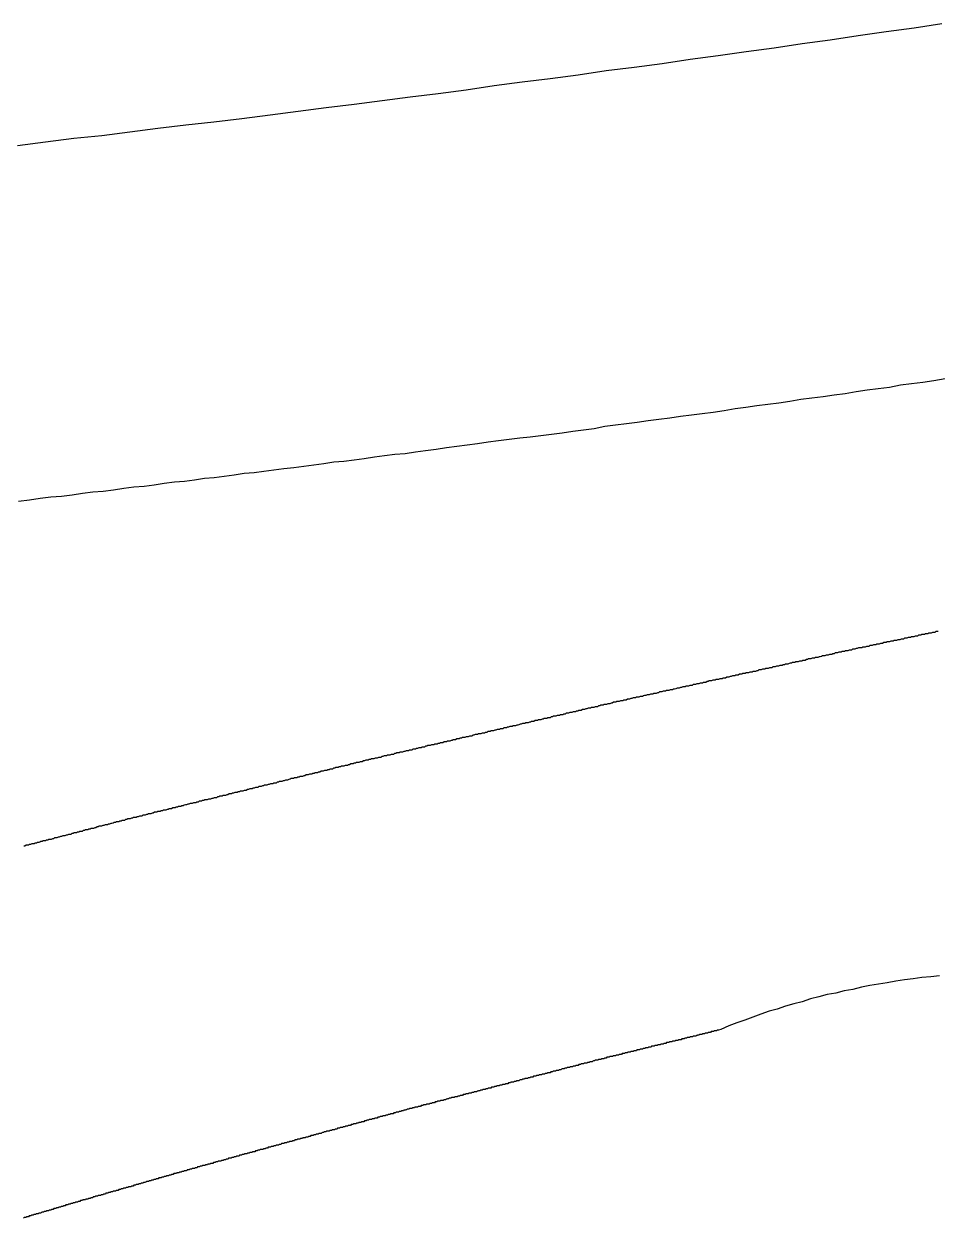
# Model space of a CAD drawing. Header units: millimetres. Extents: x 41 to 1041, y 1148 to 1248.
# Drawn here: x 104.22 to 117.04, y 1185.95 to 1202.71 of the extents above; entities that cross this region are included whole.
import ezdxf

# ---------------------------------------------------------------- set-up
doc = ezdxf.new("R2010")
doc.units = ezdxf.units.MM

msp = doc.modelspace()

# ---------------------------------------------------------------- linework, layer by layer
at = {"color": 3}
for points in [[(117.107, 1202.706, 0), (116.715, 1202.646, 0), (116.323, 1202.596, 0), (115.93, 1202.536, 0), (115.538, 1202.476, 0), (115.145, 1202.426, 0), (114.752, 1202.366, 0), (114.36, 1202.316, 0), (113.967, 1202.256, 0), (113.574, 1202.206, 0), (113.182, 1202.146, 0), (112.789, 1202.096, 0), (112.396, 1202.046, 0), (112.003, 1201.986, 0), (111.61, 1201.936, 0), (111.217, 1201.886, 0), (110.824, 1201.836, 0), (110.431, 1201.776, 0), (110.038, 1201.726, 0), (109.644, 1201.676, 0), (109.251, 1201.626, 0), (108.858, 1201.576, 0), (108.464, 1201.526, 0), (108.071, 1201.476, 0), (107.678, 1201.426, 0), (107.284, 1201.376, 0), (106.891, 1201.326, 0), (106.497, 1201.286, 0), (106.104, 1201.236, 0), (105.71, 1201.186, 0), (105.316, 1201.136, 0), (104.923, 1201.096, 0), (104.529, 1201.046, 0), (104.135, 1200.996, 0)], [(117.151, 1197.726, 0), (116.994, 1197.696, 0), (116.838, 1197.676, 0), (116.682, 1197.656, 0), (116.526, 1197.636, 0), (116.37, 1197.606, 0), (116.214, 1197.586, 0), (116.059, 1197.566, 0), (115.903, 1197.546, 0), (115.748, 1197.516, 0), (115.593, 1197.496, 0), (115.438, 1197.476, 0), (115.283, 1197.456, 0), (115.128, 1197.436, 0), (114.974, 1197.406, 0), (114.819, 1197.386, 0), (114.665, 1197.366, 0), (114.511, 1197.346, 0), (114.357, 1197.326, 0), (114.204, 1197.306, 0), (114.05, 1197.276, 0), (113.897, 1197.256, 0), (113.744, 1197.236, 0), (113.591, 1197.216, 0), (113.439, 1197.196, 0), (113.286, 1197.176, 0), (113.134, 1197.156, 0), (112.982, 1197.136, 0), (112.831, 1197.116, 0), (112.679, 1197.096, 0), (112.528, 1197.076, 0), (112.377, 1197.056, 0), (112.227, 1197.026, 0), (112.077, 1197.006, 0), (111.927, 1196.986, 0), (111.777, 1196.966, 0), (111.628, 1196.946, 0), (111.479, 1196.926, 0), (111.33, 1196.906, 0), (111.181, 1196.896, 0), (111.033, 1196.876, 0), (110.886, 1196.856, 0), (110.738, 1196.836, 0), (110.591, 1196.816, 0), (110.444, 1196.796, 0), (110.298, 1196.776, 0), (110.152, 1196.756, 0), (110.007, 1196.736, 0), (109.861, 1196.716, 0), (109.717, 1196.696, 0), (109.572, 1196.676, 0), (109.428, 1196.666, 0), (109.285, 1196.646, 0), (109.142, 1196.626, 0), (108.999, 1196.606, 0), (108.857, 1196.586, 0), (108.715, 1196.566, 0), (108.573, 1196.556, 0), (108.432, 1196.536, 0), (108.292, 1196.516, 0), (108.152, 1196.496, 0), (108.012, 1196.476, 0), (107.872, 1196.466, 0), (107.732, 1196.446, 0), (107.593, 1196.426, 0), (107.453, 1196.406, 0), (107.314, 1196.396, 0), (107.175, 1196.376, 0), (107.035, 1196.356, 0), (106.896, 1196.336, 0), (106.756, 1196.326, 0), (106.616, 1196.306, 0), (106.476, 1196.286, 0), (106.335, 1196.276, 0), (106.194, 1196.256, 0), (106.053, 1196.236, 0), (105.911, 1196.216, 0), (105.768, 1196.206, 0), (105.625, 1196.186, 0), (105.481, 1196.166, 0), (105.337, 1196.146, 0), (105.192, 1196.136, 0), (105.046, 1196.116, 0), (104.899, 1196.096, 0), (104.751, 1196.076, 0), (104.602, 1196.066, 0), (104.452, 1196.046, 0), (104.301, 1196.026, 0), (104.149, 1196.006, 0)], [(117.055, 1194.18, 0), (117.039, 1194.18, 0), (117.023, 1194.18, 0), (117.006, 1194.169, 0), (116.99, 1194.169, 0), (116.974, 1194.169, 0), (116.958, 1194.159, 0), (116.941, 1194.159, 0), (116.925, 1194.159, 0), (116.909, 1194.149, 0), (116.892, 1194.149, 0), (116.876, 1194.149, 0), (116.86, 1194.138, 0), (116.844, 1194.138, 0), (116.827, 1194.138, 0), (116.811, 1194.128, 0), (116.795, 1194.128, 0), (116.779, 1194.128, 0), (116.762, 1194.118, 0), (116.746, 1194.118, 0), (116.73, 1194.118, 0), (116.713, 1194.107, 0), (116.697, 1194.107, 0), (116.681, 1194.107, 0), (116.665, 1194.097, 0), (116.648, 1194.097, 0), (116.632, 1194.097, 0), (116.616, 1194.087, 0), (116.6, 1194.087, 0), (116.583, 1194.087, 0), (116.567, 1194.076, 0), (116.551, 1194.076, 0), (116.535, 1194.076, 0), (116.518, 1194.066, 0), (116.502, 1194.066, 0), (116.486, 1194.066, 0), (116.469, 1194.056, 0), (116.453, 1194.056, 0), (116.437, 1194.056, 0), (116.422, 1194.045, 0), (116.405, 1194.045, 0), (116.389, 1194.045, 0), (116.373, 1194.035, 0), (116.357, 1194.035, 0), (116.34, 1194.035, 0), (116.324, 1194.025, 0), (116.308, 1194.025, 0), (116.291, 1194.025, 0), (116.275, 1194.014, 0), (116.259, 1194.014, 0), (116.243, 1194.014, 0), (116.226, 1194.004, 0), (116.21, 1194.004, 0), (116.194, 1194.004, 0), (116.178, 1193.994, 0), (116.161, 1193.994, 0), (116.145, 1193.994, 0), (116.129, 1193.983, 0), (116.112, 1193.983, 0), (116.096, 1193.983, 0), (116.08, 1193.973, 0), (116.064, 1193.973, 0), (116.047, 1193.973, 0), (116.031, 1193.963, 0), (116.015, 1193.963, 0), (115.999, 1193.963, 0), (115.982, 1193.952, 0), (115.966, 1193.952, 0), (115.95, 1193.952, 0), (115.934, 1193.952, 0), (115.917, 1193.942, 0), (115.901, 1193.942, 0), (115.885, 1193.932, 0), (115.869, 1193.932, 0), (115.852, 1193.932, 0), (115.836, 1193.921, 0), (115.82, 1193.921, 0), (115.804, 1193.921, 0), (115.787, 1193.911, 0), (115.771, 1193.911, 0), (115.755, 1193.911, 0), (115.739, 1193.901, 0), (115.722, 1193.901, 0), (115.706, 1193.901, 0), (115.691, 1193.89, 0), (115.675, 1193.89, 0), (115.659, 1193.89, 0), (115.642, 1193.88, 0), (115.626, 1193.88, 0), (115.61, 1193.88, 0), (115.594, 1193.87, 0), (115.577, 1193.87, 0), (115.561, 1193.86, 0), (115.545, 1193.859, 0), (115.529, 1193.859, 0), (115.512, 1193.849, 0), (115.496, 1193.849, 0), (115.48, 1193.849, 0), (115.464, 1193.839, 0), (115.447, 1193.839, 0), (115.431, 1193.839, 0), (115.415, 1193.829, 0), (115.399, 1193.828, 0), (115.383, 1193.828, 0), (115.366, 1193.818, 0), (115.35, 1193.818, 0), (115.334, 1193.818, 0), (115.318, 1193.808, 0), (115.301, 1193.808, 0), (115.285, 1193.808, 0), (115.269, 1193.798, 0), (115.253, 1193.797, 0), (115.236, 1193.797, 0), (115.22, 1193.787, 0), (115.204, 1193.787, 0), (115.188, 1193.777, 0), (115.171, 1193.777, 0), (115.155, 1193.777, 0), (115.139, 1193.767, 0), (115.123, 1193.767, 0), (115.107, 1193.766, 0), (115.09, 1193.756, 0), (115.074, 1193.756, 0), (115.058, 1193.756, 0), (115.043, 1193.746, 0), (115.026, 1193.746, 0), (115.01, 1193.746, 0), (114.994, 1193.736, 0), (114.978, 1193.736, 0), (114.961, 1193.735, 0), (114.945, 1193.725, 0), (114.929, 1193.725, 0), (114.913, 1193.725, 0), (114.897, 1193.715, 0), (114.88, 1193.715, 0), (114.864, 1193.705, 0), (114.848, 1193.705, 0), (114.832, 1193.705, 0), (114.815, 1193.694, 0), (114.799, 1193.694, 0), (114.783, 1193.694, 0), (114.767, 1193.684, 0), (114.75, 1193.684, 0), (114.734, 1193.684, 0), (114.718, 1193.674, 0), (114.702, 1193.674, 0), (114.685, 1193.674, 0), (114.669, 1193.663, 0), (114.653, 1193.663, 0), (114.637, 1193.663, 0), (114.621, 1193.653, 0), (114.604, 1193.653, 0), (114.588, 1193.653, 0), (114.572, 1193.643, 0), (114.556, 1193.643, 0), (114.539, 1193.643, 0), (114.523, 1193.632, 0), (114.507, 1193.632, 0), (114.491, 1193.622, 0), (114.474, 1193.622, 0), (114.458, 1193.622, 0), (114.442, 1193.612, 0), (114.426, 1193.612, 0), (114.409, 1193.612, 0), (114.393, 1193.602, 0), (114.377, 1193.601, 0), (114.361, 1193.601, 0), (114.346, 1193.591, 0), (114.329, 1193.591, 0), (114.313, 1193.591, 0), (114.297, 1193.581, 0), (114.281, 1193.581, 0), (114.264, 1193.581, 0), (114.248, 1193.571, 0), (114.232, 1193.57, 0), (114.216, 1193.57, 0), (114.199, 1193.56, 0), (114.183, 1193.56, 0), (114.167, 1193.56, 0), (114.151, 1193.55, 0), (114.135, 1193.55, 0), (114.118, 1193.54, 0), (114.102, 1193.54, 0), (114.086, 1193.539, 0), (114.07, 1193.529, 0), (114.053, 1193.529, 0), (114.037, 1193.529, 0), (114.021, 1193.519, 0), (114.005, 1193.519, 0), (113.988, 1193.519, 0), (113.972, 1193.509, 0), (113.956, 1193.509, 0), (113.94, 1193.508, 0), (113.923, 1193.498, 0), (113.907, 1193.498, 0), (113.891, 1193.498, 0), (113.875, 1193.488, 0), (113.859, 1193.488, 0), (113.842, 1193.488, 0), (113.826, 1193.478, 0), (113.81, 1193.478, 0), (113.794, 1193.467, 0), (113.777, 1193.467, 0), (113.761, 1193.467, 0), (113.745, 1193.457, 0), (113.729, 1193.457, 0), (113.712, 1193.457, 0), (113.697, 1193.447, 0), (113.681, 1193.447, 0), (113.665, 1193.447, 0), (113.648, 1193.436, 0), (113.632, 1193.436, 0), (113.616, 1193.436, 0), (113.6, 1193.426, 0), (113.584, 1193.426, 0), (113.567, 1193.426, 0), (113.551, 1193.416, 0), (113.535, 1193.416, 0), (113.519, 1193.416, 0), (113.502, 1193.405, 0), (113.486, 1193.405, 0), (113.47, 1193.405, 0), (113.454, 1193.395, 0), (113.437, 1193.395, 0), (113.421, 1193.385, 0), (113.405, 1193.385, 0), (113.389, 1193.385, 0), (113.373, 1193.375, 0), (113.356, 1193.374, 0), (113.34, 1193.374, 0), (113.324, 1193.364, 0), (113.308, 1193.364, 0), (113.291, 1193.364, 0), (113.275, 1193.354, 0), (113.259, 1193.354, 0), (113.243, 1193.354, 0), (113.226, 1193.344, 0), (113.21, 1193.343, 0), (113.194, 1193.343, 0), (113.178, 1193.333, 0), (113.161, 1193.333, 0), (113.145, 1193.333, 0), (113.129, 1193.323, 0), (113.113, 1193.323, 0), (113.097, 1193.313, 0), (113.08, 1193.313, 0), (113.064, 1193.312, 0), (113.049, 1193.302, 0), (113.033, 1193.302, 0), (113.016, 1193.302, 0), (113, 1193.292, 0), (112.984, 1193.292, 0), (112.968, 1193.292, 0), (112.951, 1193.282, 0), (112.935, 1193.282, 0), (112.919, 1193.281, 0), (112.903, 1193.271, 0), (112.886, 1193.271, 0), (112.87, 1193.271, 0), (112.854, 1193.261, 0), (112.838, 1193.261, 0), (112.822, 1193.261, 0), (112.805, 1193.251, 0), (112.789, 1193.251, 0), (112.773, 1193.25, 0), (112.757, 1193.24, 0), (112.74, 1193.24, 0), (112.724, 1193.23, 0), (112.708, 1193.23, 0), (112.692, 1193.23, 0), (112.675, 1193.22, 0), (112.659, 1193.22, 0), (112.643, 1193.22, 0), (112.627, 1193.209, 0), (112.611, 1193.209, 0), (112.594, 1193.209, 0), (112.578, 1193.199, 0), (112.562, 1193.199, 0), (112.546, 1193.199, 0), (112.529, 1193.189, 0), (112.513, 1193.189, 0), (112.497, 1193.189, 0), (112.481, 1193.178, 0), (112.464, 1193.178, 0), (112.448, 1193.168, 0), (112.432, 1193.168, 0), (112.416, 1193.168, 0), (112.4, 1193.158, 0), (112.384, 1193.158, 0), (112.367, 1193.158, 0), (112.352, 1193.148, 0), (112.336, 1193.147, 0), (112.32, 1193.147, 0), (112.304, 1193.137, 0), (112.287, 1193.137, 0), (112.271, 1193.127, 0), (112.255, 1193.127, 0), (112.239, 1193.127, 0), (112.223, 1193.117, 0), (112.206, 1193.117, 0), (112.19, 1193.116, 0), (112.174, 1193.106, 0), (112.158, 1193.106, 0), (112.142, 1193.106, 0), (112.125, 1193.096, 0), (112.109, 1193.096, 0), (112.093, 1193.086, 0), (112.077, 1193.086, 0), (112.061, 1193.086, 0), (112.044, 1193.075, 0), (112.028, 1193.075, 0), (112.012, 1193.075, 0), (111.996, 1193.065, 0), (111.98, 1193.065, 0), (111.963, 1193.055, 0), (111.947, 1193.055, 0), (111.931, 1193.055, 0), (111.915, 1193.045, 0), (111.899, 1193.044, 0), (111.883, 1193.044, 0), (111.866, 1193.034, 0), (111.85, 1193.034, 0), (111.834, 1193.034, 0), (111.818, 1193.024, 0), (111.802, 1193.024, 0), (111.785, 1193.014, 0), (111.769, 1193.014, 0), (111.753, 1193.013, 0), (111.738, 1193.003, 0), (111.722, 1193.003, 0), (111.705, 1193.003, 0), (111.689, 1192.993, 0), (111.673, 1192.993, 0), (111.657, 1192.993, 0), (111.641, 1192.983, 0), (111.624, 1192.983, 0), (111.608, 1192.972, 0), (111.592, 1192.972, 0), (111.576, 1192.972, 0), (111.56, 1192.962, 0), (111.543, 1192.962, 0), (111.527, 1192.962, 0), (111.511, 1192.952, 0), (111.495, 1192.952, 0), (111.479, 1192.942, 0), (111.462, 1192.941, 0), (111.446, 1192.941, 0), (111.43, 1192.931, 0), (111.414, 1192.931, 0), (111.398, 1192.931, 0), (111.382, 1192.921, 0), (111.365, 1192.921, 0), (111.349, 1192.921, 0), (111.333, 1192.911, 0), (111.317, 1192.911, 0), (111.301, 1192.9, 0), (111.284, 1192.9, 0), (111.268, 1192.9, 0), (111.252, 1192.89, 0), (111.236, 1192.89, 0), (111.22, 1192.89, 0), (111.203, 1192.88, 0), (111.187, 1192.88, 0), (111.171, 1192.87, 0), (111.155, 1192.869, 0), (111.139, 1192.869, 0), (111.122, 1192.859, 0), (111.106, 1192.859, 0), (111.09, 1192.859, 0), (111.075, 1192.849, 0), (111.059, 1192.849, 0), (111.042, 1192.849, 0), (111.026, 1192.839, 0), (111.01, 1192.838, 0), (110.994, 1192.828, 0), (110.978, 1192.828, 0), (110.961, 1192.828, 0), (110.945, 1192.818, 0), (110.929, 1192.818, 0), (110.913, 1192.818, 0), (110.897, 1192.808, 0), (110.881, 1192.808, 0), (110.864, 1192.807, 0), (110.848, 1192.797, 0), (110.832, 1192.797, 0), (110.816, 1192.787, 0), (110.8, 1192.787, 0), (110.783, 1192.787, 0), (110.767, 1192.777, 0), (110.751, 1192.777, 0), (110.735, 1192.777, 0), (110.719, 1192.766, 0), (110.702, 1192.766, 0), (110.686, 1192.756, 0), (110.67, 1192.756, 0), (110.654, 1192.756, 0), (110.638, 1192.746, 0), (110.621, 1192.746, 0), (110.605, 1192.746, 0), (110.589, 1192.736, 0), (110.573, 1192.735, 0), (110.557, 1192.735, 0), (110.54, 1192.725, 0), (110.524, 1192.725, 0), (110.508, 1192.715, 0), (110.492, 1192.715, 0), (110.476, 1192.715, 0), (110.46, 1192.705, 0), (110.444, 1192.705, 0), (110.428, 1192.704, 0), (110.412, 1192.694, 0), (110.396, 1192.694, 0), (110.38, 1192.694, 0), (110.363, 1192.684, 0), (110.347, 1192.684, 0), (110.331, 1192.674, 0), (110.315, 1192.674, 0), (110.299, 1192.674, 0), (110.282, 1192.663, 0), (110.266, 1192.663, 0), (110.25, 1192.663, 0), (110.234, 1192.653, 0), (110.218, 1192.653, 0), (110.201, 1192.643, 0), (110.185, 1192.643, 0), (110.169, 1192.643, 0), (110.153, 1192.633, 0), (110.137, 1192.632, 0), (110.12, 1192.632, 0), (110.104, 1192.622, 0), (110.088, 1192.622, 0), (110.072, 1192.622, 0), (110.056, 1192.612, 0), (110.039, 1192.612, 0), (110.023, 1192.602, 0), (110.007, 1192.602, 0), (109.991, 1192.601, 0), (109.975, 1192.591, 0), (109.958, 1192.591, 0), (109.942, 1192.591, 0), (109.926, 1192.581, 0), (109.91, 1192.581, 0), (109.894, 1192.581, 0), (109.878, 1192.571, 0), (109.861, 1192.571, 0), (109.846, 1192.56, 0), (109.83, 1192.56, 0), (109.814, 1192.56, 0), (109.798, 1192.55, 0), (109.781, 1192.55, 0), (109.765, 1192.55, 0), (109.749, 1192.54, 0), (109.733, 1192.54, 0), (109.717, 1192.53, 0), (109.7, 1192.529, 0), (109.684, 1192.529, 0), (109.668, 1192.519, 0), (109.652, 1192.519, 0), (109.636, 1192.519, 0), (109.619, 1192.509, 0), (109.603, 1192.509, 0), (109.587, 1192.509, 0), (109.571, 1192.499, 0), (109.555, 1192.498, 0), (109.538, 1192.488, 0), (109.522, 1192.488, 0), (109.506, 1192.488, 0), (109.49, 1192.478, 0), (109.474, 1192.478, 0), (109.457, 1192.478, 0), (109.441, 1192.468, 0), (109.425, 1192.468, 0), (109.409, 1192.457, 0), (109.393, 1192.457, 0), (109.377, 1192.457, 0), (109.36, 1192.447, 0), (109.344, 1192.447, 0), (109.328, 1192.447, 0), (109.312, 1192.437, 0), (109.296, 1192.437, 0), (109.279, 1192.437, 0), (109.263, 1192.426, 0), (109.247, 1192.426, 0), (109.231, 1192.416, 0), (109.215, 1192.416, 0), (109.198, 1192.416, 0), (109.183, 1192.406, 0), (109.167, 1192.406, 0), (109.151, 1192.406, 0), (109.135, 1192.396, 0), (109.118, 1192.395, 0), (109.102, 1192.395, 0), (109.086, 1192.385, 0), (109.07, 1192.385, 0), (109.054, 1192.375, 0), (109.038, 1192.375, 0), (109.021, 1192.375, 0), (109.005, 1192.365, 0), (108.989, 1192.365, 0), (108.973, 1192.354, 0), (108.957, 1192.354, 0), (108.941, 1192.354, 0), (108.925, 1192.344, 0), (108.908, 1192.344, 0), (108.892, 1192.344, 0), (108.876, 1192.334, 0), (108.86, 1192.334, 0), (108.844, 1192.324, 0), (108.828, 1192.323, 0), (108.811, 1192.323, 0), (108.795, 1192.313, 0), (108.779, 1192.313, 0), (108.763, 1192.303, 0), (108.747, 1192.303, 0), (108.731, 1192.303, 0), (108.715, 1192.293, 0), (108.698, 1192.293, 0), (108.682, 1192.292, 0), (108.666, 1192.282, 0), (108.65, 1192.282, 0), (108.634, 1192.272, 0), (108.618, 1192.272, 0), (108.602, 1192.272, 0), (108.586, 1192.262, 0), (108.57, 1192.262, 0), (108.554, 1192.252, 0), (108.538, 1192.252, 0), (108.522, 1192.251, 0), (108.506, 1192.241, 0), (108.489, 1192.241, 0), (108.473, 1192.231, 0), (108.457, 1192.231, 0), (108.441, 1192.231, 0), (108.425, 1192.221, 0), (108.409, 1192.221, 0), (108.393, 1192.221, 0), (108.376, 1192.21, 0), (108.36, 1192.21, 0), (108.344, 1192.2, 0), (108.328, 1192.2, 0), (108.312, 1192.2, 0), (108.296, 1192.19, 0), (108.28, 1192.19, 0), (108.263, 1192.18, 0), (108.247, 1192.18, 0), (108.231, 1192.179, 0), (108.215, 1192.169, 0), (108.199, 1192.169, 0), (108.183, 1192.169, 0), (108.167, 1192.159, 0), (108.15, 1192.159, 0), (108.134, 1192.149, 0), (108.118, 1192.149, 0), (108.102, 1192.149, 0), (108.086, 1192.138, 0), (108.07, 1192.138, 0), (108.053, 1192.128, 0), (108.037, 1192.128, 0), (108.021, 1192.128, 0), (108.005, 1192.118, 0), (107.989, 1192.118, 0), (107.973, 1192.118, 0), (107.958, 1192.108, 0), (107.941, 1192.107, 0), (107.925, 1192.097, 0), (107.909, 1192.097, 0), (107.893, 1192.097, 0), (107.877, 1192.087, 0), (107.861, 1192.087, 0), (107.845, 1192.077, 0), (107.828, 1192.077, 0), (107.812, 1192.077, 0), (107.796, 1192.066, 0), (107.78, 1192.066, 0), (107.764, 1192.056, 0), (107.748, 1192.056, 0), (107.732, 1192.056, 0), (107.715, 1192.046, 0), (107.699, 1192.046, 0), (107.683, 1192.046, 0), (107.667, 1192.036, 0), (107.651, 1192.035, 0), (107.635, 1192.025, 0), (107.618, 1192.025, 0), (107.602, 1192.025, 0), (107.586, 1192.015, 0), (107.57, 1192.015, 0), (107.554, 1192.005, 0), (107.538, 1192.005, 0), (107.522, 1192.005, 0), (107.505, 1191.994, 0), (107.489, 1191.994, 0), (107.473, 1191.994, 0), (107.457, 1191.984, 0), (107.441, 1191.984, 0), (107.425, 1191.974, 0), (107.409, 1191.974, 0), (107.392, 1191.974, 0), (107.377, 1191.964, 0), (107.361, 1191.963, 0), (107.345, 1191.953, 0), (107.329, 1191.953, 0), (107.313, 1191.953, 0), (107.296, 1191.943, 0), (107.28, 1191.943, 0), (107.264, 1191.943, 0), (107.248, 1191.933, 0), (107.232, 1191.933, 0), (107.216, 1191.922, 0), (107.2, 1191.922, 0), (107.183, 1191.922, 0), (107.167, 1191.912, 0), (107.151, 1191.912, 0), (107.135, 1191.902, 0), (107.119, 1191.902, 0), (107.103, 1191.902, 0), (107.087, 1191.892, 0), (107.07, 1191.891, 0), (107.054, 1191.881, 0), (107.038, 1191.881, 0), (107.022, 1191.881, 0), (107.006, 1191.871, 0), (106.99, 1191.871, 0), (106.974, 1191.871, 0), (106.957, 1191.861, 0), (106.941, 1191.861, 0), (106.925, 1191.85, 0), (106.909, 1191.85, 0), (106.893, 1191.85, 0), (106.877, 1191.84, 0), (106.86, 1191.84, 0), (106.844, 1191.83, 0), (106.828, 1191.83, 0), (106.812, 1191.83, 0), (106.796, 1191.82, 0), (106.78, 1191.819, 0), (106.764, 1191.819, 0), (106.748, 1191.809, 0), (106.732, 1191.809, 0), (106.716, 1191.799, 0), (106.7, 1191.799, 0), (106.684, 1191.799, 0), (106.668, 1191.789, 0), (106.652, 1191.789, 0), (106.635, 1191.778, 0), (106.619, 1191.778, 0), (106.603, 1191.778, 0), (106.587, 1191.768, 0), (106.571, 1191.768, 0), (106.555, 1191.768, 0), (106.539, 1191.758, 0), (106.522, 1191.758, 0), (106.506, 1191.748, 0), (106.49, 1191.748, 0), (106.474, 1191.747, 0), (106.458, 1191.737, 0), (106.442, 1191.737, 0), (106.425, 1191.727, 0), (106.409, 1191.727, 0), (106.393, 1191.727, 0), (106.377, 1191.717, 0), (106.361, 1191.717, 0), (106.345, 1191.707, 0), (106.329, 1191.706, 0), (106.312, 1191.706, 0), (106.296, 1191.696, 0), (106.28, 1191.696, 0), (106.264, 1191.696, 0), (106.248, 1191.686, 0), (106.232, 1191.686, 0), (106.216, 1191.676, 0), (106.199, 1191.676, 0), (106.183, 1191.675, 0), (106.168, 1191.665, 0), (106.152, 1191.665, 0), (106.136, 1191.655, 0), (106.12, 1191.655, 0), (106.103, 1191.655, 0), (106.087, 1191.645, 0), (106.071, 1191.645, 0), (106.055, 1191.645, 0), (106.039, 1191.634, 0), (106.023, 1191.634, 0), (106.007, 1191.624, 0), (105.99, 1191.624, 0), (105.974, 1191.624, 0), (105.958, 1191.614, 0), (105.942, 1191.614, 0), (105.926, 1191.604, 0), (105.91, 1191.604, 0), (105.894, 1191.603, 0), (105.877, 1191.593, 0), (105.861, 1191.593, 0), (105.845, 1191.593, 0), (105.829, 1191.583, 0), (105.813, 1191.583, 0), (105.797, 1191.573, 0), (105.781, 1191.573, 0), (105.764, 1191.573, 0), (105.748, 1191.562, 0), (105.732, 1191.562, 0), (105.716, 1191.552, 0), (105.7, 1191.552, 0), (105.684, 1191.552, 0), (105.667, 1191.542, 0), (105.651, 1191.542, 0), (105.635, 1191.532, 0), (105.619, 1191.532, 0), (105.603, 1191.531, 0), (105.588, 1191.521, 0), (105.572, 1191.521, 0), (105.556, 1191.511, 0), (105.54, 1191.511, 0), (105.524, 1191.511, 0), (105.507, 1191.501, 0), (105.491, 1191.501, 0), (105.475, 1191.491, 0), (105.459, 1191.49, 0), (105.443, 1191.49, 0), (105.427, 1191.48, 0), (105.411, 1191.48, 0), (105.395, 1191.47, 0), (105.379, 1191.47, 0), (105.363, 1191.47, 0), (105.346, 1191.46, 0), (105.33, 1191.46, 0), (105.314, 1191.449, 0), (105.298, 1191.449, 0), (105.282, 1191.449, 0), (105.266, 1191.439, 0), (105.25, 1191.439, 0), (105.234, 1191.429, 0), (105.218, 1191.429, 0), (105.202, 1191.419, 0), (105.185, 1191.419, 0), (105.169, 1191.418, 0), (105.153, 1191.408, 0), (105.137, 1191.408, 0), (105.121, 1191.398, 0), (105.105, 1191.398, 0), (105.089, 1191.398, 0), (105.073, 1191.388, 0), (105.057, 1191.388, 0), (105.041, 1191.378, 0), (105.025, 1191.377, 0), (105.008, 1191.377, 0), (104.993, 1191.367, 0), (104.977, 1191.367, 0), (104.961, 1191.357, 0), (104.945, 1191.357, 0), (104.929, 1191.357, 0), (104.913, 1191.347, 0), (104.897, 1191.347, 0), (104.881, 1191.336, 0), (104.865, 1191.336, 0), (104.848, 1191.336, 0), (104.832, 1191.326, 0), (104.816, 1191.326, 0), (104.8, 1191.316, 0), (104.784, 1191.316, 0), (104.768, 1191.316, 0), (104.752, 1191.306, 0), (104.736, 1191.306, 0), (104.72, 1191.295, 0), (104.704, 1191.295, 0), (104.687, 1191.285, 0), (104.671, 1191.285, 0), (104.655, 1191.285, 0), (104.639, 1191.275, 0), (104.623, 1191.275, 0), (104.607, 1191.265, 0), (104.591, 1191.265, 0), (104.575, 1191.264, 0), (104.559, 1191.254, 0), (104.543, 1191.254, 0), (104.526, 1191.244, 0), (104.51, 1191.244, 0), (104.494, 1191.244, 0), (104.478, 1191.234, 0), (104.462, 1191.234, 0), (104.447, 1191.224, 0), (104.431, 1191.223, 0), (104.415, 1191.223, 0), (104.399, 1191.213, 0), (104.383, 1191.213, 0), (104.366, 1191.203, 0), (104.35, 1191.203, 0), (104.334, 1191.203, 0), (104.318, 1191.193, 0), (104.302, 1191.193, 0), (104.286, 1191.182, 0), (104.27, 1191.182, 0), (104.254, 1191.182, 0), (104.238, 1191.172, 0), (104.222, 1191.172, 0)], [(117.073, 1189.35, 0), (116.95, 1189.339, 0), (116.827, 1189.328, 0), (116.704, 1189.307, 0), (116.582, 1189.296, 0), (116.46, 1189.276, 0), (116.338, 1189.255, 0), (116.216, 1189.234, 0), (116.096, 1189.213, 0), (115.976, 1189.192, 0), (115.855, 1189.161, 0), (115.735, 1189.141, 0), (115.616, 1189.11, 0), (115.497, 1189.089, 0), (115.38, 1189.058, 0), (115.262, 1189.027, 0), (115.144, 1188.987, 0), (115.027, 1188.956, 0), (114.911, 1188.925, 0), (114.796, 1188.884, 0), (114.681, 1188.853, 0), (114.567, 1188.813, 0), (114.453, 1188.772, 0), (114.341, 1188.731, 0), (114.228, 1188.69, 0), (114.116, 1188.65, 0), (114.006, 1188.599, 0), (113.971, 1188.589, 0), (113.963, 1188.588, 0), (113.954, 1188.588, 0), (113.946, 1188.578, 0), (113.937, 1188.578, 0), (113.928, 1188.578, 0), (113.92, 1188.578, 0), (113.911, 1188.578, 0), (113.902, 1188.568, 0), (113.894, 1188.568, 0), (113.885, 1188.568, 0), (113.877, 1188.568, 0), (113.868, 1188.568, 0), (113.859, 1188.558, 0), (113.851, 1188.558, 0), (113.842, 1188.558, 0), (113.833, 1188.558, 0), (113.825, 1188.558, 0), (113.816, 1188.547, 0), (113.808, 1188.547, 0), (113.799, 1188.547, 0), (113.79, 1188.547, 0), (113.782, 1188.547, 0), (113.773, 1188.537, 0), (113.765, 1188.537, 0), (113.756, 1188.537, 0), (113.747, 1188.537, 0), (113.739, 1188.527, 0), (113.73, 1188.527, 0), (113.721, 1188.527, 0), (113.713, 1188.527, 0), (113.704, 1188.527, 0), (113.696, 1188.517, 0), (113.687, 1188.517, 0), (113.678, 1188.517, 0), (113.67, 1188.516, 0), (113.661, 1188.516, 0), (113.652, 1188.506, 0), (113.644, 1188.506, 0), (113.635, 1188.506, 0), (113.627, 1188.506, 0), (113.618, 1188.506, 0), (113.609, 1188.496, 0), (113.601, 1188.496, 0), (113.592, 1188.496, 0), (113.584, 1188.496, 0), (113.575, 1188.496, 0), (113.566, 1188.486, 0), (113.558, 1188.486, 0), (113.549, 1188.486, 0), (113.54, 1188.486, 0), (113.532, 1188.486, 0), (113.523, 1188.475, 0), (113.515, 1188.475, 0), (113.506, 1188.475, 0), (113.497, 1188.475, 0), (113.49, 1188.465, 0), (113.481, 1188.465, 0), (113.473, 1188.465, 0), (113.464, 1188.465, 0), (113.455, 1188.465, 0), (113.447, 1188.455, 0), (113.438, 1188.455, 0), (113.429, 1188.455, 0), (113.421, 1188.455, 0), (113.412, 1188.455, 0), (113.404, 1188.445, 0), (113.395, 1188.445, 0), (113.386, 1188.445, 0), (113.378, 1188.444, 0), (113.369, 1188.444, 0), (113.36, 1188.434, 0), (113.352, 1188.434, 0), (113.343, 1188.434, 0), (113.335, 1188.434, 0), (113.326, 1188.434, 0), (113.317, 1188.424, 0), (113.309, 1188.424, 0), (113.3, 1188.424, 0), (113.292, 1188.424, 0), (113.283, 1188.424, 0), (113.274, 1188.414, 0), (113.266, 1188.414, 0), (113.257, 1188.414, 0), (113.248, 1188.414, 0), (113.24, 1188.414, 0), (113.231, 1188.403, 0), (113.223, 1188.403, 0), (113.214, 1188.403, 0), (113.205, 1188.403, 0), (113.197, 1188.393, 0), (113.188, 1188.393, 0), (113.179, 1188.393, 0), (113.171, 1188.393, 0), (113.162, 1188.393, 0), (113.154, 1188.383, 0), (113.145, 1188.383, 0), (113.136, 1188.383, 0), (113.128, 1188.383, 0), (113.119, 1188.383, 0), (113.111, 1188.373, 0), (113.102, 1188.373, 0), (113.093, 1188.373, 0), (113.085, 1188.372, 0), (113.076, 1188.372, 0), (113.067, 1188.362, 0), (113.059, 1188.362, 0), (113.05, 1188.362, 0), (113.042, 1188.362, 0), (113.033, 1188.362, 0), (113.024, 1188.352, 0), (113.016, 1188.352, 0), (113.007, 1188.352, 0), (112.999, 1188.352, 0), (112.99, 1188.352, 0), (112.981, 1188.342, 0), (112.973, 1188.342, 0), (112.964, 1188.342, 0), (112.955, 1188.342, 0), (112.947, 1188.342, 0), (112.938, 1188.331, 0), (112.93, 1188.331, 0), (112.921, 1188.331, 0), (112.912, 1188.331, 0), (112.905, 1188.321, 0), (112.896, 1188.321, 0), (112.887, 1188.321, 0), (112.879, 1188.321, 0), (112.87, 1188.321, 0), (112.862, 1188.311, 0), (112.853, 1188.311, 0), (112.844, 1188.311, 0), (112.836, 1188.311, 0), (112.827, 1188.311, 0), (112.819, 1188.301, 0), (112.81, 1188.301, 0), (112.801, 1188.301, 0), (112.793, 1188.3, 0), (112.784, 1188.3, 0), (112.775, 1188.29, 0), (112.767, 1188.29, 0), (112.758, 1188.29, 0), (112.75, 1188.29, 0), (112.741, 1188.29, 0), (112.732, 1188.28, 0), (112.724, 1188.28, 0), (112.715, 1188.28, 0), (112.706, 1188.28, 0), (112.698, 1188.28, 0), (112.689, 1188.27, 0), (112.681, 1188.27, 0), (112.672, 1188.27, 0), (112.663, 1188.27, 0), (112.655, 1188.26, 0), (112.646, 1188.259, 0), (112.638, 1188.259, 0), (112.629, 1188.259, 0), (112.62, 1188.259, 0), (112.612, 1188.249, 0), (112.603, 1188.249, 0), (112.594, 1188.249, 0), (112.586, 1188.249, 0), (112.577, 1188.249, 0), (112.569, 1188.239, 0), (112.56, 1188.239, 0), (112.551, 1188.239, 0), (112.543, 1188.239, 0), (112.534, 1188.239, 0), (112.526, 1188.229, 0), (112.517, 1188.229, 0), (112.508, 1188.229, 0), (112.5, 1188.228, 0), (112.491, 1188.228, 0), (112.482, 1188.218, 0), (112.474, 1188.218, 0), (112.465, 1188.218, 0), (112.457, 1188.218, 0), (112.448, 1188.218, 0), (112.439, 1188.208, 0), (112.431, 1188.208, 0), (112.422, 1188.208, 0), (112.413, 1188.208, 0), (112.405, 1188.208, 0), (112.396, 1188.198, 0), (112.388, 1188.198, 0), (112.379, 1188.198, 0), (112.37, 1188.198, 0), (112.362, 1188.188, 0), (112.353, 1188.187, 0), (112.345, 1188.187, 0), (112.336, 1188.187, 0), (112.327, 1188.187, 0), (112.32, 1188.177, 0), (112.311, 1188.177, 0), (112.302, 1188.177, 0), (112.294, 1188.177, 0), (112.285, 1188.177, 0), (112.277, 1188.167, 0), (112.268, 1188.167, 0), (112.26, 1188.167, 0), (112.251, 1188.167, 0), (112.242, 1188.167, 0), (112.234, 1188.157, 0), (112.225, 1188.157, 0), (112.217, 1188.157, 0), (112.208, 1188.156, 0), (112.199, 1188.146, 0), (112.191, 1188.146, 0), (112.182, 1188.146, 0), (112.174, 1188.146, 0), (112.165, 1188.146, 0), (112.156, 1188.136, 0), (112.148, 1188.136, 0), (112.139, 1188.136, 0), (112.131, 1188.136, 0), (112.122, 1188.126, 0), (112.113, 1188.126, 0), (112.105, 1188.126, 0), (112.096, 1188.126, 0), (112.088, 1188.126, 0), (112.079, 1188.116, 0), (112.071, 1188.116, 0), (112.062, 1188.115, 0), (112.053, 1188.115, 0), (112.045, 1188.115, 0), (112.036, 1188.105, 0), (112.028, 1188.105, 0), (112.019, 1188.105, 0), (112.01, 1188.105, 0), (112.002, 1188.095, 0), (111.993, 1188.095, 0), (111.985, 1188.095, 0), (111.976, 1188.095, 0), (111.967, 1188.095, 0), (111.959, 1188.085, 0), (111.95, 1188.085, 0), (111.942, 1188.085, 0), (111.933, 1188.085, 0), (111.924, 1188.075, 0), (111.916, 1188.074, 0), (111.907, 1188.074, 0), (111.899, 1188.074, 0), (111.89, 1188.074, 0), (111.881, 1188.064, 0), (111.873, 1188.064, 0), (111.864, 1188.064, 0), (111.856, 1188.064, 0), (111.847, 1188.064, 0), (111.839, 1188.054, 0), (111.83, 1188.054, 0), (111.821, 1188.054, 0), (111.813, 1188.054, 0), (111.804, 1188.044, 0), (111.796, 1188.044, 0), (111.787, 1188.044, 0), (111.778, 1188.044, 0), (111.77, 1188.043, 0), (111.761, 1188.033, 0), (111.753, 1188.033, 0), (111.744, 1188.033, 0), (111.735, 1188.033, 0), (111.728, 1188.023, 0), (111.719, 1188.023, 0), (111.711, 1188.023, 0), (111.702, 1188.023, 0), (111.693, 1188.023, 0), (111.685, 1188.013, 0), (111.676, 1188.013, 0), (111.668, 1188.013, 0), (111.659, 1188.013, 0), (111.651, 1188.013, 0), (111.642, 1188.003, 0), (111.633, 1188.003, 0), (111.625, 1188.002, 0), (111.616, 1188.002, 0), (111.608, 1187.992, 0), (111.599, 1187.992, 0), (111.59, 1187.992, 0), (111.582, 1187.992, 0), (111.573, 1187.992, 0), (111.565, 1187.982, 0), (111.556, 1187.982, 0), (111.547, 1187.982, 0), (111.539, 1187.982, 0), (111.53, 1187.972, 0), (111.522, 1187.972, 0), (111.513, 1187.972, 0), (111.504, 1187.972, 0), (111.496, 1187.972, 0), (111.487, 1187.962, 0), (111.479, 1187.961, 0), (111.47, 1187.961, 0), (111.461, 1187.961, 0), (111.453, 1187.961, 0), (111.444, 1187.951, 0), (111.436, 1187.951, 0), (111.427, 1187.951, 0), (111.419, 1187.951, 0), (111.41, 1187.941, 0), (111.401, 1187.941, 0), (111.393, 1187.941, 0), (111.384, 1187.941, 0), (111.376, 1187.941, 0), (111.367, 1187.931, 0), (111.358, 1187.931, 0), (111.35, 1187.931, 0), (111.341, 1187.931, 0), (111.333, 1187.93, 0), (111.324, 1187.92, 0), (111.315, 1187.92, 0), (111.307, 1187.92, 0), (111.298, 1187.92, 0), (111.29, 1187.91, 0), (111.281, 1187.91, 0), (111.272, 1187.91, 0), (111.264, 1187.91, 0), (111.255, 1187.91, 0), (111.247, 1187.9, 0), (111.238, 1187.9, 0), (111.23, 1187.9, 0), (111.221, 1187.9, 0), (111.212, 1187.89, 0), (111.204, 1187.89, 0), (111.195, 1187.89, 0), (111.187, 1187.89, 0), (111.178, 1187.889, 0), (111.17, 1187.879, 0), (111.162, 1187.879, 0), (111.153, 1187.879, 0), (111.145, 1187.879, 0), (111.136, 1187.879, 0), (111.127, 1187.869, 0), (111.119, 1187.869, 0), (111.11, 1187.869, 0), (111.102, 1187.869, 0), (111.093, 1187.859, 0), (111.084, 1187.859, 0), (111.076, 1187.859, 0), (111.067, 1187.859, 0), (111.059, 1187.859, 0), (111.05, 1187.849, 0), (111.042, 1187.849, 0), (111.033, 1187.848, 0), (111.024, 1187.848, 0), (111.016, 1187.838, 0), (111.007, 1187.838, 0), (110.999, 1187.838, 0), (110.99, 1187.838, 0), (110.981, 1187.838, 0), (110.973, 1187.828, 0), (110.964, 1187.828, 0), (110.956, 1187.828, 0), (110.947, 1187.828, 0), (110.938, 1187.828, 0), (110.93, 1187.818, 0), (110.921, 1187.818, 0), (110.913, 1187.818, 0), (110.904, 1187.818, 0), (110.895, 1187.808, 0), (110.887, 1187.807, 0), (110.878, 1187.807, 0), (110.87, 1187.807, 0), (110.861, 1187.807, 0), (110.852, 1187.797, 0), (110.844, 1187.797, 0), (110.835, 1187.797, 0), (110.827, 1187.797, 0), (110.818, 1187.787, 0), (110.81, 1187.787, 0), (110.801, 1187.787, 0), (110.792, 1187.787, 0), (110.784, 1187.787, 0), (110.775, 1187.777, 0), (110.767, 1187.777, 0), (110.758, 1187.777, 0), (110.749, 1187.777, 0), (110.741, 1187.776, 0), (110.732, 1187.766, 0), (110.724, 1187.766, 0), (110.715, 1187.766, 0), (110.706, 1187.766, 0), (110.698, 1187.756, 0), (110.689, 1187.756, 0), (110.681, 1187.756, 0), (110.672, 1187.756, 0), (110.663, 1187.756, 0), (110.655, 1187.746, 0), (110.646, 1187.746, 0), (110.638, 1187.746, 0), (110.629, 1187.746, 0), (110.621, 1187.736, 0), (110.612, 1187.736, 0), (110.603, 1187.736, 0), (110.595, 1187.735, 0), (110.586, 1187.735, 0), (110.579, 1187.725, 0), (110.57, 1187.725, 0), (110.561, 1187.725, 0), (110.553, 1187.725, 0), (110.544, 1187.725, 0), (110.536, 1187.715, 0), (110.527, 1187.715, 0), (110.518, 1187.715, 0), (110.51, 1187.715, 0), (110.501, 1187.705, 0), (110.493, 1187.705, 0), (110.484, 1187.705, 0), (110.475, 1187.705, 0), (110.467, 1187.705, 0), (110.458, 1187.695, 0), (110.45, 1187.694, 0), (110.441, 1187.694, 0), (110.432, 1187.694, 0), (110.424, 1187.694, 0), (110.415, 1187.684, 0), (110.407, 1187.684, 0), (110.398, 1187.684, 0), (110.39, 1187.684, 0), (110.381, 1187.674, 0), (110.372, 1187.674, 0), (110.364, 1187.674, 0), (110.355, 1187.674, 0), (110.347, 1187.674, 0), (110.338, 1187.664, 0), (110.329, 1187.664, 0), (110.321, 1187.664, 0), (110.312, 1187.664, 0), (110.304, 1187.653, 0), (110.295, 1187.653, 0), (110.286, 1187.653, 0), (110.278, 1187.653, 0), (110.269, 1187.653, 0), (110.261, 1187.643, 0), (110.252, 1187.643, 0), (110.243, 1187.643, 0), (110.235, 1187.643, 0), (110.226, 1187.643, 0), (110.218, 1187.633, 0), (110.209, 1187.633, 0), (110.201, 1187.633, 0), (110.192, 1187.633, 0), (110.183, 1187.623, 0), (110.175, 1187.623, 0), (110.166, 1187.623, 0), (110.158, 1187.622, 0), (110.149, 1187.622, 0), (110.14, 1187.612, 0), (110.132, 1187.612, 0), (110.123, 1187.612, 0), (110.115, 1187.612, 0), (110.106, 1187.602, 0), (110.097, 1187.602, 0), (110.089, 1187.602, 0), (110.08, 1187.602, 0), (110.072, 1187.602, 0), (110.063, 1187.592, 0), (110.054, 1187.592, 0), (110.046, 1187.592, 0), (110.037, 1187.592, 0), (110.029, 1187.592, 0), (110.021, 1187.582, 0), (110.013, 1187.581, 0), (110.004, 1187.581, 0), (109.995, 1187.581, 0), (109.987, 1187.571, 0), (109.978, 1187.571, 0), (109.97, 1187.571, 0), (109.961, 1187.571, 0), (109.952, 1187.571, 0), (109.944, 1187.561, 0), (109.935, 1187.561, 0), (109.927, 1187.561, 0), (109.918, 1187.561, 0), (109.909, 1187.551, 0), (109.901, 1187.551, 0), (109.892, 1187.551, 0), (109.884, 1187.551, 0), (109.875, 1187.551, 0), (109.866, 1187.54, 0), (109.858, 1187.54, 0), (109.849, 1187.54, 0), (109.841, 1187.54, 0), (109.832, 1187.54, 0), (109.823, 1187.53, 0), (109.815, 1187.53, 0), (109.806, 1187.53, 0), (109.798, 1187.53, 0), (109.789, 1187.52, 0), (109.781, 1187.52, 0), (109.772, 1187.52, 0), (109.763, 1187.52, 0), (109.755, 1187.52, 0), (109.746, 1187.51, 0), (109.738, 1187.51, 0), (109.729, 1187.51, 0), (109.72, 1187.509, 0), (109.712, 1187.509, 0), (109.703, 1187.499, 0), (109.695, 1187.499, 0), (109.686, 1187.499, 0), (109.677, 1187.499, 0), (109.669, 1187.489, 0), (109.66, 1187.489, 0), (109.652, 1187.489, 0), (109.643, 1187.489, 0), (109.634, 1187.489, 0), (109.626, 1187.479, 0), (109.617, 1187.479, 0), (109.609, 1187.479, 0), (109.6, 1187.479, 0), (109.592, 1187.469, 0), (109.583, 1187.469, 0), (109.574, 1187.468, 0), (109.566, 1187.468, 0), (109.557, 1187.468, 0), (109.549, 1187.458, 0), (109.54, 1187.458, 0), (109.532, 1187.458, 0), (109.523, 1187.458, 0), (109.514, 1187.448, 0), (109.506, 1187.448, 0), (109.497, 1187.448, 0), (109.489, 1187.448, 0), (109.48, 1187.438, 0), (109.472, 1187.438, 0), (109.463, 1187.438, 0), (109.455, 1187.438, 0), (109.446, 1187.438, 0), (109.438, 1187.428, 0), (109.43, 1187.427, 0), (109.421, 1187.427, 0), (109.413, 1187.427, 0), (109.404, 1187.417, 0), (109.396, 1187.417, 0), (109.387, 1187.417, 0), (109.378, 1187.417, 0), (109.37, 1187.417, 0), (109.361, 1187.407, 0), (109.353, 1187.407, 0), (109.344, 1187.407, 0), (109.336, 1187.407, 0), (109.327, 1187.397, 0), (109.319, 1187.397, 0), (109.31, 1187.397, 0), (109.301, 1187.397, 0), (109.293, 1187.387, 0), (109.284, 1187.386, 0), (109.276, 1187.386, 0), (109.267, 1187.386, 0), (109.259, 1187.386, 0), (109.25, 1187.376, 0), (109.242, 1187.376, 0), (109.233, 1187.376, 0), (109.224, 1187.376, 0), (109.216, 1187.366, 0), (109.207, 1187.366, 0), (109.199, 1187.366, 0), (109.19, 1187.366, 0), (109.182, 1187.356, 0), (109.173, 1187.356, 0), (109.164, 1187.356, 0), (109.156, 1187.356, 0), (109.147, 1187.356, 0), (109.139, 1187.345, 0), (109.13, 1187.345, 0), (109.122, 1187.345, 0), (109.113, 1187.345, 0), (109.105, 1187.335, 0), (109.096, 1187.335, 0), (109.087, 1187.335, 0), (109.079, 1187.335, 0), (109.07, 1187.335, 0), (109.062, 1187.325, 0), (109.053, 1187.325, 0), (109.045, 1187.325, 0), (109.036, 1187.325, 0), (109.027, 1187.315, 0), (109.019, 1187.315, 0), (109.01, 1187.315, 0), (109.002, 1187.315, 0), (108.993, 1187.304, 0), (108.985, 1187.304, 0), (108.976, 1187.304, 0), (108.968, 1187.304, 0), (108.959, 1187.304, 0), (108.95, 1187.294, 0), (108.942, 1187.294, 0), (108.933, 1187.294, 0), (108.925, 1187.294, 0), (108.917, 1187.284, 0), (108.909, 1187.284, 0), (108.9, 1187.284, 0), (108.892, 1187.284, 0), (108.883, 1187.274, 0), (108.874, 1187.274, 0), (108.866, 1187.274, 0), (108.857, 1187.274, 0), (108.849, 1187.274, 0), (108.84, 1187.263, 0), (108.832, 1187.263, 0), (108.823, 1187.263, 0), (108.814, 1187.263, 0), (108.806, 1187.253, 0), (108.797, 1187.253, 0), (108.789, 1187.253, 0), (108.78, 1187.253, 0), (108.772, 1187.253, 0), (108.763, 1187.243, 0), (108.755, 1187.243, 0), (108.746, 1187.243, 0), (108.737, 1187.243, 0), (108.729, 1187.233, 0), (108.72, 1187.233, 0), (108.712, 1187.233, 0), (108.703, 1187.233, 0), (108.695, 1187.222, 0), (108.686, 1187.222, 0), (108.677, 1187.222, 0), (108.669, 1187.222, 0), (108.66, 1187.222, 0), (108.652, 1187.212, 0), (108.643, 1187.212, 0), (108.635, 1187.212, 0), (108.626, 1187.212, 0), (108.618, 1187.202, 0), (108.609, 1187.202, 0), (108.6, 1187.202, 0), (108.592, 1187.202, 0), (108.583, 1187.192, 0), (108.575, 1187.192, 0), (108.566, 1187.192, 0), (108.558, 1187.192, 0), (108.549, 1187.191, 0), (108.54, 1187.181, 0), (108.532, 1187.181, 0), (108.523, 1187.181, 0), (108.515, 1187.181, 0), (108.506, 1187.171, 0), (108.498, 1187.171, 0), (108.489, 1187.171, 0), (108.481, 1187.171, 0), (108.472, 1187.171, 0), (108.463, 1187.161, 0), (108.455, 1187.161, 0), (108.446, 1187.161, 0), (108.438, 1187.161, 0), (108.429, 1187.151, 0), (108.421, 1187.151, 0), (108.412, 1187.151, 0), (108.404, 1187.15, 0), (108.395, 1187.14, 0), (108.386, 1187.14, 0), (108.378, 1187.14, 0), (108.369, 1187.14, 0), (108.361, 1187.14, 0), (108.353, 1187.13, 0), (108.345, 1187.13, 0), (108.336, 1187.13, 0), (108.327, 1187.13, 0), (108.319, 1187.12, 0), (108.31, 1187.12, 0), (108.302, 1187.12, 0), (108.293, 1187.12, 0), (108.285, 1187.11, 0), (108.276, 1187.11, 0), (108.268, 1187.11, 0), (108.259, 1187.109, 0), (108.25, 1187.109, 0), (108.242, 1187.099, 0), (108.233, 1187.099, 0), (108.225, 1187.099, 0), (108.216, 1187.099, 0), (108.208, 1187.089, 0), (108.199, 1187.089, 0), (108.19, 1187.089, 0), (108.182, 1187.089, 0), (108.173, 1187.079, 0), (108.165, 1187.079, 0), (108.156, 1187.079, 0), (108.148, 1187.079, 0), (108.139, 1187.079, 0), (108.131, 1187.069, 0), (108.122, 1187.069, 0), (108.113, 1187.068, 0), (108.105, 1187.068, 0), (108.096, 1187.058, 0), (108.088, 1187.058, 0), (108.079, 1187.058, 0), (108.071, 1187.058, 0), (108.062, 1187.058, 0), (108.054, 1187.048, 0), (108.045, 1187.048, 0), (108.036, 1187.048, 0), (108.028, 1187.048, 0), (108.019, 1187.038, 0), (108.011, 1187.038, 0), (108.002, 1187.038, 0), (107.994, 1187.038, 0), (107.985, 1187.028, 0), (107.976, 1187.028, 0), (107.968, 1187.027, 0), (107.959, 1187.027, 0), (107.951, 1187.027, 0), (107.942, 1187.017, 0), (107.934, 1187.017, 0), (107.925, 1187.017, 0), (107.917, 1187.017, 0), (107.908, 1187.007, 0), (107.899, 1187.007, 0), (107.891, 1187.007, 0), (107.882, 1187.007, 0), (107.874, 1186.997, 0), (107.865, 1186.997, 0), (107.857, 1186.997, 0), (107.848, 1186.997, 0), (107.839, 1186.997, 0), (107.832, 1186.987, 0), (107.823, 1186.986, 0), (107.815, 1186.986, 0), (107.806, 1186.986, 0), (107.798, 1186.976, 0), (107.789, 1186.976, 0), (107.781, 1186.976, 0), (107.772, 1186.976, 0), (107.763, 1186.976, 0), (107.755, 1186.966, 0), (107.746, 1186.966, 0), (107.738, 1186.966, 0), (107.729, 1186.966, 0), (107.721, 1186.956, 0), (107.712, 1186.956, 0), (107.704, 1186.956, 0), (107.695, 1186.956, 0), (107.686, 1186.946, 0), (107.678, 1186.946, 0), (107.669, 1186.945, 0), (107.661, 1186.945, 0), (107.652, 1186.945, 0), (107.644, 1186.935, 0), (107.635, 1186.935, 0), (107.626, 1186.935, 0), (107.618, 1186.935, 0), (107.609, 1186.925, 0), (107.601, 1186.925, 0), (107.592, 1186.925, 0), (107.584, 1186.925, 0), (107.575, 1186.915, 0), (107.567, 1186.915, 0), (107.558, 1186.915, 0), (107.549, 1186.915, 0), (107.541, 1186.915, 0), (107.532, 1186.905, 0), (107.524, 1186.904, 0), (107.515, 1186.904, 0), (107.507, 1186.904, 0), (107.498, 1186.894, 0), (107.489, 1186.894, 0), (107.481, 1186.894, 0), (107.472, 1186.894, 0), (107.464, 1186.884, 0), (107.455, 1186.884, 0), (107.447, 1186.884, 0), (107.438, 1186.884, 0), (107.43, 1186.884, 0), (107.421, 1186.874, 0), (107.413, 1186.874, 0), (107.404, 1186.874, 0), (107.395, 1186.874, 0), (107.387, 1186.864, 0), (107.378, 1186.863, 0), (107.37, 1186.863, 0), (107.361, 1186.863, 0), (107.353, 1186.853, 0), (107.344, 1186.853, 0), (107.336, 1186.853, 0), (107.327, 1186.853, 0), (107.318, 1186.853, 0), (107.311, 1186.843, 0), (107.302, 1186.843, 0), (107.294, 1186.843, 0), (107.285, 1186.843, 0), (107.277, 1186.833, 0), (107.268, 1186.833, 0), (107.26, 1186.833, 0), (107.251, 1186.833, 0), (107.243, 1186.823, 0), (107.234, 1186.822, 0), (107.225, 1186.822, 0), (107.217, 1186.822, 0), (107.208, 1186.822, 0), (107.2, 1186.812, 0), (107.191, 1186.812, 0), (107.183, 1186.812, 0), (107.174, 1186.812, 0), (107.166, 1186.802, 0), (107.157, 1186.802, 0), (107.148, 1186.802, 0), (107.14, 1186.802, 0), (107.131, 1186.792, 0), (107.123, 1186.792, 0), (107.114, 1186.792, 0), (107.106, 1186.792, 0), (107.097, 1186.792, 0), (107.089, 1186.781, 0), (107.08, 1186.781, 0), (107.071, 1186.781, 0), (107.063, 1186.781, 0), (107.054, 1186.771, 0), (107.046, 1186.771, 0), (107.037, 1186.771, 0), (107.029, 1186.771, 0), (107.02, 1186.761, 0), (107.012, 1186.761, 0), (107.003, 1186.761, 0), (106.995, 1186.761, 0), (106.986, 1186.751, 0), (106.977, 1186.751, 0), (106.969, 1186.751, 0), (106.96, 1186.751, 0), (106.952, 1186.751, 0), (106.943, 1186.74, 0), (106.935, 1186.74, 0), (106.926, 1186.74, 0), (106.918, 1186.74, 0), (106.909, 1186.73, 0), (106.9, 1186.73, 0), (106.892, 1186.73, 0), (106.883, 1186.73, 0), (106.875, 1186.72, 0), (106.866, 1186.72, 0), (106.858, 1186.72, 0), (106.849, 1186.72, 0), (106.841, 1186.72, 0), (106.832, 1186.71, 0), (106.824, 1186.71, 0), (106.815, 1186.71, 0), (106.806, 1186.71, 0), (106.798, 1186.699, 0), (106.789, 1186.699, 0), (106.781, 1186.699, 0), (106.772, 1186.699, 0), (106.765, 1186.689, 0), (106.756, 1186.689, 0), (106.748, 1186.689, 0), (106.739, 1186.689, 0), (106.73, 1186.689, 0), (106.722, 1186.679, 0), (106.713, 1186.679, 0), (106.705, 1186.679, 0), (106.696, 1186.679, 0), (106.688, 1186.669, 0), (106.679, 1186.669, 0), (106.671, 1186.669, 0), (106.662, 1186.669, 0), (106.653, 1186.658, 0), (106.645, 1186.658, 0), (106.636, 1186.658, 0), (106.628, 1186.658, 0), (106.619, 1186.648, 0), (106.611, 1186.648, 0), (106.602, 1186.648, 0), (106.594, 1186.648, 0), (106.585, 1186.648, 0), (106.577, 1186.638, 0), (106.568, 1186.638, 0), (106.559, 1186.638, 0), (106.551, 1186.638, 0), (106.542, 1186.628, 0), (106.534, 1186.628, 0), (106.525, 1186.628, 0), (106.517, 1186.628, 0), (106.508, 1186.618, 0), (106.5, 1186.617, 0), (106.491, 1186.617, 0), (106.482, 1186.617, 0), (106.474, 1186.617, 0), (106.465, 1186.607, 0), (106.457, 1186.607, 0), (106.448, 1186.607, 0), (106.44, 1186.607, 0), (106.431, 1186.597, 0), (106.423, 1186.597, 0), (106.414, 1186.597, 0), (106.406, 1186.597, 0), (106.397, 1186.587, 0), (106.388, 1186.587, 0), (106.38, 1186.587, 0), (106.371, 1186.587, 0), (106.363, 1186.577, 0), (106.354, 1186.576, 0), (106.346, 1186.576, 0), (106.337, 1186.576, 0), (106.329, 1186.576, 0), (106.32, 1186.566, 0), (106.312, 1186.566, 0), (106.303, 1186.566, 0), (106.295, 1186.566, 0), (106.286, 1186.556, 0), (106.278, 1186.556, 0), (106.269, 1186.556, 0), (106.261, 1186.556, 0), (106.253, 1186.546, 0), (106.244, 1186.546, 0), (106.236, 1186.546, 0), (106.227, 1186.546, 0), (106.219, 1186.536, 0), (106.21, 1186.535, 0), (106.202, 1186.535, 0), (106.193, 1186.535, 0), (106.185, 1186.525, 0), (106.176, 1186.525, 0), (106.168, 1186.525, 0), (106.159, 1186.525, 0), (106.151, 1186.515, 0), (106.142, 1186.515, 0), (106.134, 1186.515, 0), (106.125, 1186.515, 0), (106.117, 1186.515, 0), (106.108, 1186.505, 0), (106.099, 1186.505, 0), (106.091, 1186.505, 0), (106.082, 1186.505, 0), (106.074, 1186.495, 0), (106.065, 1186.494, 0), (106.057, 1186.494, 0), (106.048, 1186.494, 0), (106.04, 1186.484, 0), (106.031, 1186.484, 0), (106.023, 1186.484, 0), (106.014, 1186.484, 0), (106.006, 1186.474, 0), (105.997, 1186.474, 0), (105.989, 1186.474, 0), (105.98, 1186.474, 0), (105.971, 1186.464, 0), (105.963, 1186.464, 0), (105.954, 1186.464, 0), (105.946, 1186.464, 0), (105.937, 1186.454, 0), (105.929, 1186.454, 0), (105.92, 1186.453, 0), (105.912, 1186.453, 0), (105.903, 1186.453, 0), (105.895, 1186.443, 0), (105.886, 1186.443, 0), (105.878, 1186.443, 0), (105.869, 1186.443, 0), (105.861, 1186.433, 0), (105.852, 1186.433, 0), (105.844, 1186.433, 0), (105.835, 1186.433, 0), (105.826, 1186.423, 0), (105.818, 1186.423, 0), (105.809, 1186.423, 0), (105.801, 1186.423, 0), (105.792, 1186.413, 0), (105.784, 1186.413, 0), (105.775, 1186.412, 0), (105.767, 1186.412, 0), (105.758, 1186.402, 0), (105.75, 1186.402, 0), (105.741, 1186.402, 0), (105.733, 1186.402, 0), (105.725, 1186.392, 0), (105.717, 1186.392, 0), (105.708, 1186.392, 0), (105.7, 1186.392, 0), (105.691, 1186.392, 0), (105.682, 1186.382, 0), (105.674, 1186.382, 0), (105.665, 1186.382, 0), (105.657, 1186.382, 0), (105.648, 1186.372, 0), (105.64, 1186.372, 0), (105.631, 1186.372, 0), (105.623, 1186.371, 0), (105.614, 1186.361, 0), (105.606, 1186.361, 0), (105.597, 1186.361, 0), (105.589, 1186.361, 0), (105.58, 1186.351, 0), (105.572, 1186.351, 0), (105.563, 1186.351, 0), (105.555, 1186.351, 0), (105.546, 1186.341, 0), (105.537, 1186.341, 0), (105.529, 1186.341, 0), (105.52, 1186.341, 0), (105.512, 1186.331, 0), (105.503, 1186.331, 0), (105.495, 1186.331, 0), (105.486, 1186.331, 0), (105.478, 1186.33, 0), (105.469, 1186.32, 0), (105.461, 1186.32, 0), (105.452, 1186.32, 0), (105.444, 1186.32, 0), (105.435, 1186.31, 0), (105.427, 1186.31, 0), (105.418, 1186.31, 0), (105.409, 1186.31, 0), (105.401, 1186.3, 0), (105.392, 1186.3, 0), (105.384, 1186.3, 0), (105.375, 1186.3, 0), (105.367, 1186.29, 0), (105.358, 1186.29, 0), (105.35, 1186.29, 0), (105.341, 1186.29, 0), (105.333, 1186.279, 0), (105.324, 1186.279, 0), (105.316, 1186.279, 0), (105.307, 1186.279, 0), (105.299, 1186.269, 0), (105.29, 1186.269, 0), (105.282, 1186.269, 0), (105.273, 1186.269, 0), (105.264, 1186.269, 0), (105.256, 1186.259, 0), (105.247, 1186.259, 0), (105.239, 1186.259, 0), (105.23, 1186.259, 0), (105.223, 1186.249, 0), (105.214, 1186.249, 0), (105.206, 1186.249, 0), (105.197, 1186.249, 0), (105.189, 1186.238, 0), (105.18, 1186.238, 0), (105.172, 1186.238, 0), (105.163, 1186.238, 0), (105.155, 1186.228, 0), (105.146, 1186.228, 0), (105.138, 1186.228, 0), (105.129, 1186.228, 0), (105.12, 1186.218, 0), (105.112, 1186.218, 0), (105.103, 1186.218, 0), (105.095, 1186.218, 0), (105.086, 1186.208, 0), (105.078, 1186.208, 0), (105.069, 1186.208, 0), (105.061, 1186.208, 0), (105.052, 1186.208, 0), (105.044, 1186.197, 0), (105.035, 1186.197, 0), (105.027, 1186.197, 0), (105.018, 1186.197, 0), (105.01, 1186.187, 0), (105.001, 1186.187, 0), (104.993, 1186.187, 0), (104.984, 1186.187, 0), (104.976, 1186.177, 0), (104.967, 1186.177, 0), (104.959, 1186.177, 0), (104.95, 1186.177, 0), (104.942, 1186.167, 0), (104.933, 1186.167, 0), (104.925, 1186.167, 0), (104.916, 1186.167, 0), (104.908, 1186.157, 0), (104.899, 1186.157, 0), (104.89, 1186.156, 0), (104.882, 1186.156, 0), (104.873, 1186.146, 0), (104.865, 1186.146, 0), (104.856, 1186.146, 0), (104.848, 1186.146, 0), (104.839, 1186.136, 0), (104.831, 1186.136, 0), (104.822, 1186.136, 0), (104.814, 1186.136, 0), (104.805, 1186.126, 0), (104.797, 1186.126, 0), (104.788, 1186.126, 0), (104.78, 1186.126, 0), (104.771, 1186.116, 0), (104.763, 1186.116, 0), (104.754, 1186.116, 0), (104.746, 1186.115, 0), (104.737, 1186.105, 0), (104.729, 1186.105, 0), (104.72, 1186.105, 0), (104.712, 1186.105, 0), (104.704, 1186.095, 0), (104.696, 1186.095, 0), (104.687, 1186.095, 0), (104.679, 1186.095, 0), (104.67, 1186.085, 0), (104.662, 1186.085, 0), (104.653, 1186.085, 0), (104.645, 1186.085, 0), (104.636, 1186.075, 0), (104.628, 1186.075, 0), (104.619, 1186.075, 0), (104.611, 1186.075, 0), (104.602, 1186.064, 0), (104.594, 1186.064, 0), (104.585, 1186.064, 0), (104.577, 1186.064, 0), (104.568, 1186.054, 0), (104.56, 1186.054, 0), (104.551, 1186.054, 0), (104.543, 1186.054, 0), (104.534, 1186.044, 0), (104.526, 1186.044, 0), (104.517, 1186.044, 0), (104.509, 1186.044, 0), (104.5, 1186.034, 0), (104.491, 1186.034, 0), (104.483, 1186.034, 0), (104.474, 1186.034, 0), (104.466, 1186.024, 0), (104.457, 1186.023, 0), (104.449, 1186.023, 0), (104.44, 1186.023, 0), (104.432, 1186.023, 0), (104.423, 1186.013, 0), (104.415, 1186.013, 0), (104.406, 1186.013, 0), (104.398, 1186.013, 0), (104.389, 1186.003, 0), (104.381, 1186.003, 0), (104.372, 1186.003, 0), (104.364, 1186.003, 0), (104.355, 1185.993, 0), (104.347, 1185.993, 0), (104.338, 1185.993, 0), (104.33, 1185.993, 0), (104.321, 1185.983, 0), (104.313, 1185.982, 0), (104.304, 1185.982, 0), (104.296, 1185.982, 0), (104.287, 1185.972, 0), (104.279, 1185.972, 0), (104.27, 1185.972, 0), (104.262, 1185.972, 0), (104.253, 1185.962, 0), (104.245, 1185.962, 0), (104.236, 1185.962, 0), (104.228, 1185.962, 0), (104.22, 1185.952, 0)]]:
    msp.add_polyline3d(points, dxfattribs=at)

doc.saveas('drawing.dxf')
